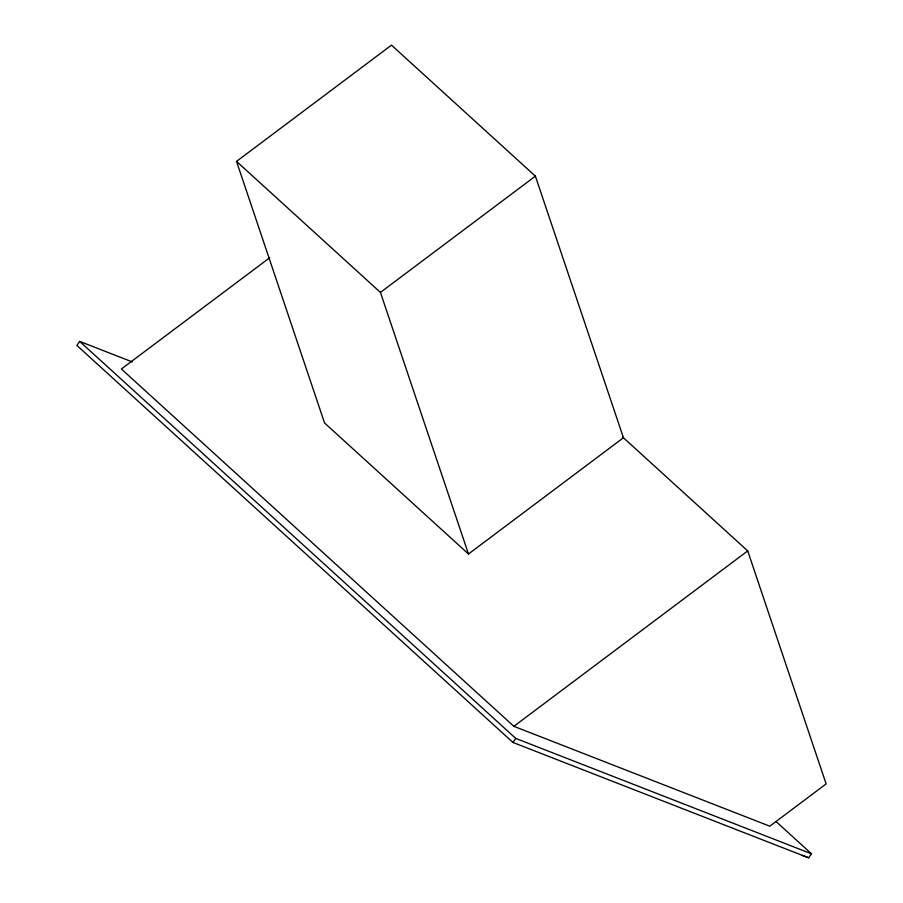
<?xml version="1.0" encoding="UTF-8"?>
<svg xmlns="http://www.w3.org/2000/svg" width="903" height="903" viewBox="0 0 903 903"><rect width="100%" height="100%" fill="white"/><g stroke="black" fill="none" stroke-linecap="round" stroke-linejoin="round"><path stroke-width="1.35" d="M132.244 361.9L79.678 341.39L76.868 345.431L512.96 742.458L808.682 857.85L811.492 853.809L776.027 821.516M512.96 742.458L515.771 738.417L811.492 853.809M802.282 855.355L808.535 857.692M236.53 161.389L391.484 45.15L535.4 176.164L623.431 437.752L468.476 554.002L324.561 422.976L236.53 161.389L380.434 292.414L468.476 554.002M269.794 257.682L121.386 369.011L513.875 726.328L769.785 826.189L826.132 783.917L747.718 550.909L622.788 437.176M380.434 292.414L535.4 176.164M513.875 726.328L747.718 550.909M79.678 341.39L515.771 738.417"/></g></svg>
